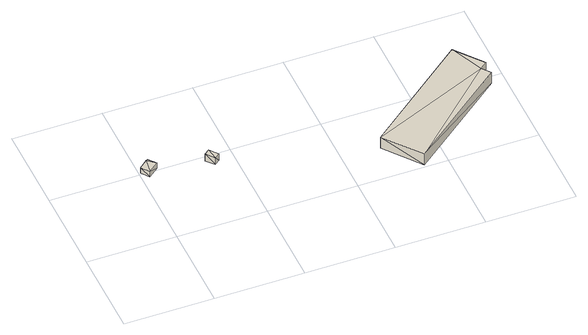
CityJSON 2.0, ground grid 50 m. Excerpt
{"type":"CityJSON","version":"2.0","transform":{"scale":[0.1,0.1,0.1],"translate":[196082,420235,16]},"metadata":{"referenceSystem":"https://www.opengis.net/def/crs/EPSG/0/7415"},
"CityObjects":{
"building1":{"type":"Building","attributes":{"3df_class":"Building","baseheight":16.49,"roofheight":3.77,"aanduidingrecordinactief":"0","pandstatus":"Pand in gebruik","aanduidingrecordcorrectie":"0","bouwjaar":"1951","begindatumtijdvakgeldigheid":"20140702","einddatumtijdvakgeldigheid":"21991231","shape_length":"25.638189808119673","shape_area":"40.414924515267565"},"geometry":[{"type":"Solid","lod":"1","boundaries":[[[[0,1,2]],[[3,4,1]],[[1,4,2]],[[5,2,6]],[[5,0,2]],[[6,4,7]],[[6,2,4]],[[7,3,8]],[[7,4,3]],[[8,1,9]],[[8,3,1]],[[9,0,5]],[[9,1,0]],[[9,5,6]],[[7,8,9]],[[7,9,6]]]]}]},
"building2":{"type":"Building","attributes":{"3df_class":"Building","baseheight":16.65,"roofheight":4.58,"aanduidingrecordinactief":"0","pandstatus":"Pand in gebruik","aanduidingrecordcorrectie":"0","bouwjaar":"2011","begindatumtijdvakgeldigheid":"20110117","einddatumtijdvakgeldigheid":"21991231","shape_length":"19.29911066768644","shape_area":"21.897682998361258"},"geometry":[{"type":"Solid","lod":"1","boundaries":[[[[10,11,12]],[[13,11,10]],[[14,12,15]],[[14,10,12]],[[15,11,16]],[[15,12,11]],[[16,13,17]],[[16,11,13]],[[17,10,14]],[[17,13,10]],[[16,14,15]],[[16,17,14]]]]}]},
"building3":{"type":"Building","attributes":{"3df_class":"Building","baseheight":17.08,"roofheight":7.6,"aanduidingrecordinactief":"0","pandstatus":"Pand in gebruik (niet ingemeten)","aanduidingrecordcorrectie":"0","bouwjaar":"2008","begindatumtijdvakgeldigheid":"20180509","einddatumtijdvakgeldigheid":"21991231","shape_length":"202.21962578101235","shape_area":"1922.898325946347"},"geometry":[{"type":"Solid","lod":"1","boundaries":[[[[18,19,20]],[[19,21,20]],[[18,22,19]],[[22,23,19]],[[24,20,25]],[[24,18,20]],[[25,21,26]],[[25,20,21]],[[26,19,27]],[[26,21,19]],[[27,23,28]],[[27,19,23]],[[28,22,29]],[[28,23,22]],[[29,18,24]],[[29,22,18]],[[27,24,25]],[[26,27,25]],[[29,24,27]],[[28,29,27]]]]}]},
"landuse1":{"type":"LandUse","attributes":{"3df_class":"Terrain","bgt_status":"bestaand","identificatiebagpnd":"0241100000000576","relatievehoogteligging":"0"},"geometry":[{"type":"MultiSurface","lod":"1","boundaries":[[[6,5,30]],[[31,7,32]],[[9,8,33]],[[34,31,32]],[[30,34,35]],[[31,8,7]],[[30,36,31]],[[36,5,9]],[[33,36,37]],[[35,34,32]],[[30,35,6]],[[30,5,36]],[[33,31,36]],[[32,7,6]],[[35,32,6]],[[37,36,9]],[[33,37,9]],[[31,33,8]],[[30,31,34]]]}]}
},
"vertices":[
[64,556,43],[55,550,43],[100,513,43],[8,512,43],[43,468,43],[64,556,5],[100,513,5],[43,468,5],[8,512,5],[55,550,5],
[386,424,52],[378,494,52],[349,471,52],[415,447,52],[386,424,6],[349,471,6],[378,494,6],[415,447,6],
[1210,212,87],[1883,492,87],[1798,679,87],[1922,523,87],[1371,9,87],[1920,445,87],[1210,212,11],[1798,679,11],[1922,523,11],[1883,492,11],[1920,445,11],[1371,9,11],
[83,532,7],[63,522,7],[73,492,7],[48,542,8],[78,497,8],[98,512,7],[58,547,7],[53,547,7]
]}
